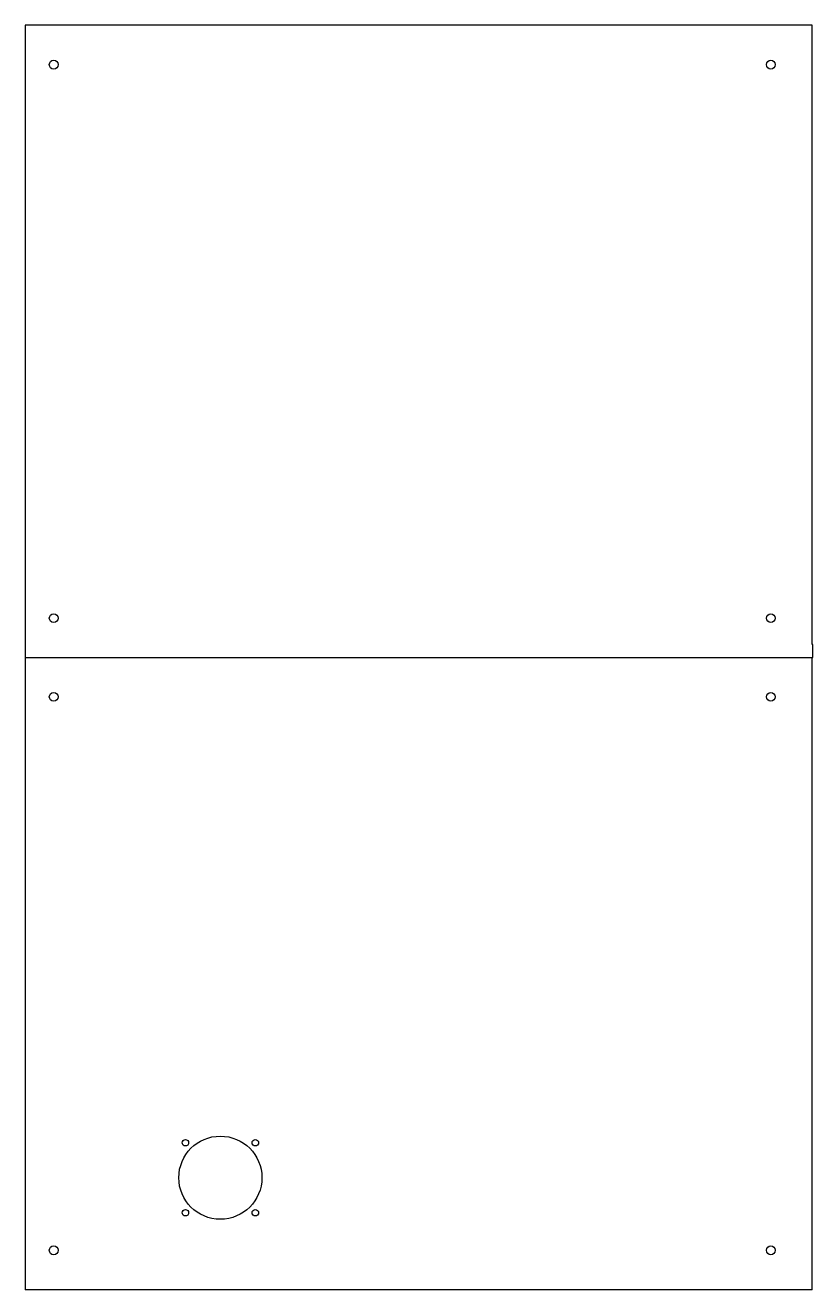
# Model space of a CAD drawing. Header units: millimetres. Extents: x -384 to -24, y -16 to 562.
import ezdxf

# ---------------------------------------------------------------- set-up
doc = ezdxf.new("R2010")
doc.units = ezdxf.units.MM

msp = doc.modelspace()

# ---------------------------------------------------------------- linework, layer by layer
at = {"color": 7, "linetype": 'Continuous', "lineweight": 25}
for p, q in [((-24.27, 561.6), (-384.27, 561.6)), ((-384.27, 561.6), (-384.27, -16.4)), ((-24.27, 278.6), (-24.27, 561.6)), ((-24.08, 278.6), (-24.27, 278.6)), ((-24.08, 272.6), (-24.08, 278.6)), ((-384.27, 272.6), (-24.08, 272.6)), ((-24.27, -16.4), (-24.27, 272.6)), ((-24.27, -16.4), (-384.27, -16.4))]:
    msp.add_line(p, q, dxfattribs=at)
for centre, radius in [((-371.27, 543.6), 2), ((-43.27, 543.6), 2), ((-371.27, 290.6), 2), ((-43.27, 290.6), 2), ((-371.27, 254.6), 2), ((-43.27, 254.6), 2), ((-295.04, 34.8), 19), ((-311.04, 50.8), 1.5), ((-279.04, 50.8), 1.5), ((-311.04, 18.8), 1.5), ((-279.04, 18.8), 1.5), ((-371.27, 1.6), 2), ((-43.27, 1.6), 2)]:
    msp.add_circle(centre, radius, dxfattribs=at)

doc.saveas('drawing.dxf')
